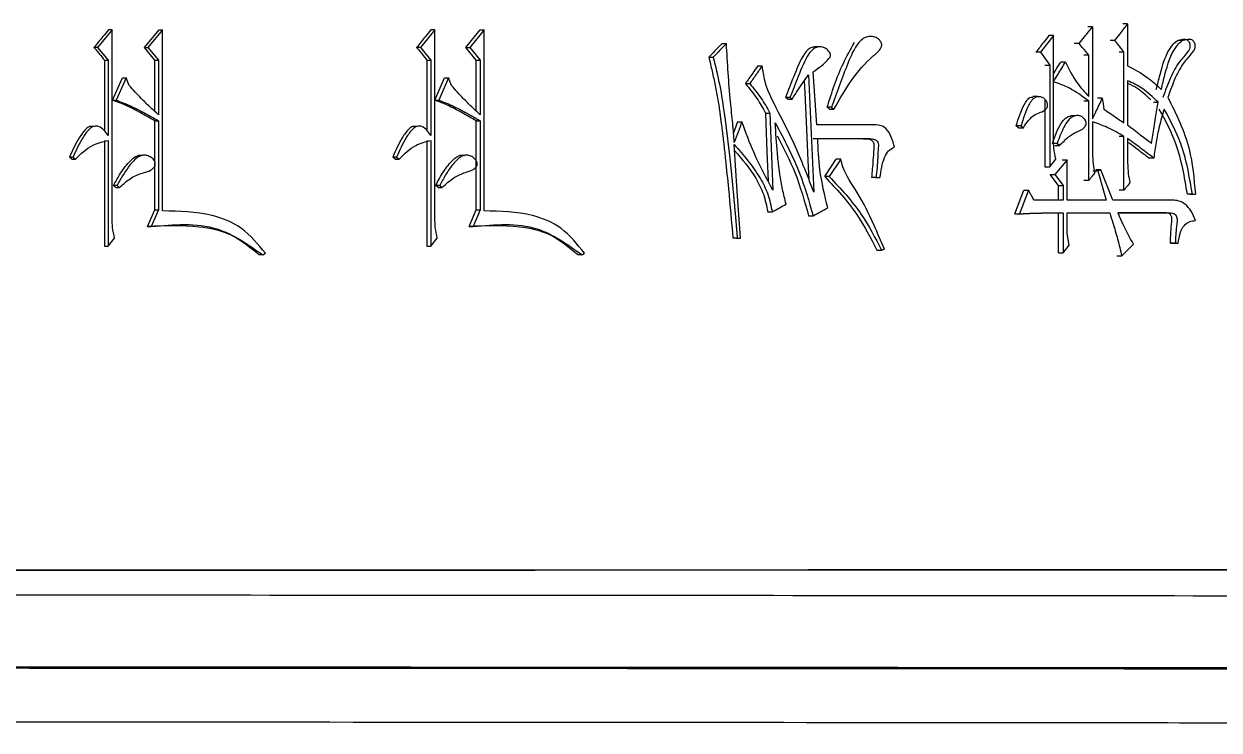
# Model space of a CAD drawing. Header units: millimetres. Extents: x 2404 to 4548, y 1024 to 2541.
# Drawn here: x 3299.59 to 3312.79, y 1237.47 to 1245.27 of the extents above; entities that cross this region are included whole.
import ezdxf

# ---------------------------------------------------------------- set-up
doc = ezdxf.new("R2010")
doc.units = ezdxf.units.MM

msp = doc.modelspace()

# ---------------------------------------------------------------- linework, layer by layer
at = {"color": 7, "linetype": 'Continuous', "lineweight": 25}
for p, q in [((3311.781, 1245.27), (3311.727, 1245.27)), ((3311.781, 1245.27), (3311.781, 1244.805)), ((3300.564, 1245.205), (3300.401, 1245.01)), ((3300.564, 1245.205), (3300.524, 1245.205)), ((3300.564, 1243.117), (3300.564, 1245.205)), ((3300.919, 1245.01), (3301.081, 1245.205)), ((3301.121, 1245.205), (3300.959, 1245.01)), ((3301.081, 1245.205), (3301.121, 1245.205)), ((3301.121, 1243.204), (3301.121, 1245.205)), ((3304.129, 1245.205), (3303.97, 1245.01)), ((3304.129, 1245.205), (3304.085, 1245.205)), ((3304.129, 1243.117), (3304.129, 1245.205)), ((3304.471, 1245.01), (3304.628, 1245.205)), ((3304.673, 1245.205), (3304.515, 1245.01)), ((3304.628, 1245.205), (3304.673, 1245.205)), ((3304.673, 1243.204), (3304.673, 1245.205)), ((3310.962, 1245.14), (3310.82, 1244.956)), ((3310.962, 1245.14), (3310.909, 1245.14)), ((3310.962, 1244.632), (3310.962, 1245.14)), ((3311.393, 1245.237), (3311.34, 1245.237)), ((3311.393, 1245.237), (3311.393, 1244.221)), ((3300.401, 1245.01), (3300.362, 1245.01)), ((3300.401, 1245.01), (3300.519, 1244.869)), ((3300.919, 1245.01), (3300.959, 1245.01)), ((3301.036, 1244.869), (3300.919, 1245.01)), ((3300.959, 1245.01), (3301.076, 1244.869)), ((3303.97, 1245.01), (3303.927, 1245.01)), ((3303.97, 1245.01), (3304.085, 1244.869)), ((3304.471, 1245.01), (3304.515, 1245.01)), ((3304.585, 1244.869), (3304.471, 1245.01)), ((3304.515, 1245.01), (3304.629, 1244.869)), ((3307.301, 1245.053), (3307.349, 1245.053)), ((3308.37, 1245.015), (3308.32, 1245.015)), ((3311.244, 1245.053), (3311.191, 1245.053)), ((3311.641, 1245.086), (3311.587, 1245.086)), ((3312.389, 1245.085), (3312.334, 1245.085)), ((3300.479, 1244.869), (3300.519, 1244.869)), ((3300.479, 1244.869), (3300.479, 1244.086)), ((3300.519, 1244.869), (3300.519, 1244.037)), ((3301.036, 1244.869), (3301.076, 1244.869)), ((3301.036, 1244.301), (3301.036, 1244.869)), ((3301.076, 1244.869), (3301.076, 1244.264)), ((3304.041, 1244.869), (3304.085, 1244.869)), ((3304.041, 1244.869), (3304.041, 1244.093)), ((3304.085, 1244.869), (3304.085, 1244.037)), ((3304.585, 1244.869), (3304.629, 1244.869)), ((3304.585, 1244.306), (3304.585, 1244.869)), ((3304.629, 1244.869), (3304.629, 1244.264)), ((3307.155, 1244.902), (3307.203, 1244.902)), ((3310.82, 1244.956), (3310.768, 1244.956)), ((3310.82, 1244.956), (3310.92, 1244.815)), ((3311.352, 1244.924), (3311.298, 1244.924)), ((3311.352, 1244.469), (3311.352, 1244.924)), ((3311.74, 1244.956), (3311.686, 1244.956)), ((3311.74, 1244.177), (3311.74, 1244.956)), ((3307.694, 1244.805), (3307.743, 1244.805)), ((3308.349, 1244.156), (3308.306, 1244.74)), ((3310.867, 1244.815), (3310.92, 1244.815)), ((3310.92, 1244.815), (3310.92, 1243.69)), ((3311.095, 1244.848), (3311.042, 1244.848)), ((3300.569, 1244.426), (3300.677, 1244.675)), ((3300.717, 1244.675), (3300.609, 1244.426)), ((3300.677, 1244.675), (3300.717, 1244.675)), ((3300.753, 1244.588), (3300.717, 1244.675)), ((3304.129, 1244.426), (3304.234, 1244.675)), ((3304.278, 1244.675), (3304.173, 1244.426)), ((3304.234, 1244.675), (3304.278, 1244.675)), ((3304.313, 1244.588), (3304.278, 1244.675)), ((3307.558, 1244.61), (3307.606, 1244.61)), ((3310.962, 1243.993), (3310.962, 1244.631)), ((3311.781, 1244.642), (3311.781, 1244.156)), ((3310.788, 1244.466), (3310.735, 1244.466)), ((3300.569, 1244.426), (3300.609, 1244.426)), ((3304.129, 1244.426), (3304.173, 1244.426)), ((3308.051, 1244.458), (3308.002, 1244.458)), ((3308.027, 1244.437), (3308.002, 1244.458)), ((3308.027, 1244.437), (3308.076, 1244.437)), ((3308.51, 1244.35), (3308.461, 1244.35)), ((3308.486, 1244.329), (3308.461, 1244.35)), ((3308.51, 1244.35), (3308.536, 1244.329)), ((3310.867, 1244.436), (3310.867, 1243.69)), ((3311.352, 1244.415), (3311.298, 1244.415)), ((3311.352, 1243.539), (3311.352, 1244.415)), ((3311.501, 1244.448), (3311.447, 1244.448)), ((3312.065, 1244.404), (3312.119, 1244.404)), ((3301.036, 1244.199), (3301.076, 1244.199)), ((3301.036, 1243.747), (3301.036, 1244.199)), ((3301.076, 1244.199), (3301.076, 1243.214)), ((3304.585, 1244.199), (3304.629, 1244.199)), ((3304.585, 1243.214), (3304.585, 1244.199)), ((3304.629, 1244.199), (3304.629, 1243.214)), ((3307.78, 1244.285), (3307.829, 1244.285)), ((3307.829, 1244.285), (3307.863, 1243.431)), ((3308.486, 1244.329), (3308.536, 1244.329)), ((3311.206, 1244.255), (3311.153, 1244.255)), ((3300.355, 1244.135), (3300.315, 1244.135)), ((3303.925, 1244.135), (3303.881, 1244.135)), ((3307.472, 1244.188), (3307.52, 1244.188)), ((3308.968, 1244.156), (3308.349, 1244.156)), ((3310.576, 1244.123), (3310.551, 1244.145)), ((3310.576, 1244.123), (3310.629, 1244.123)), ((3310.604, 1244.145), (3310.629, 1244.123)), ((3311.393, 1244.188), (3311.393, 1243.842)), ((3300.479, 1243.982), (3300.479, 1242.814)), ((3300.519, 1243.982), (3300.519, 1242.814)), ((3304.041, 1243.982), (3304.041, 1242.814)), ((3304.085, 1243.982), (3304.085, 1242.814)), ((3308.308, 1244.004), (3308.825, 1244.004)), ((3308.357, 1244.004), (3308.875, 1244.004)), ((3308.825, 1244.004), (3308.875, 1244.004)), ((3311.74, 1244.026), (3311.686, 1244.026)), ((3311.74, 1243.431), (3311.74, 1244.026)), ((3311.781, 1244.004), (3311.781, 1243.734)), ((3300.897, 1243.817), (3300.857, 1243.817)), ((3304.448, 1243.816), (3304.403, 1243.816)), ((3310.975, 1243.928), (3311.028, 1243.928)), ((3300.131, 1243.799), (3300.092, 1243.799)), ((3300.119, 1243.777), (3300.092, 1243.799)), ((3300.119, 1243.777), (3300.158, 1243.777)), ((3300.131, 1243.799), (3300.158, 1243.777)), ((3301.036, 1243.214), (3301.036, 1243.726)), ((3303.706, 1243.799), (3303.663, 1243.799)), ((3303.689, 1243.777), (3303.663, 1243.799)), ((3303.689, 1243.777), (3303.733, 1243.777)), ((3303.706, 1243.799), (3303.733, 1243.777)), ((3308.435, 1243.582), (3308.562, 1243.777)), ((3308.612, 1243.777), (3308.485, 1243.582)), ((3308.612, 1243.777), (3308.562, 1243.777)), ((3310.867, 1243.69), (3310.92, 1243.69)), ((3310.92, 1243.69), (3310.987, 1243.777)), ((3311.111, 1243.766), (3310.978, 1243.604)), ((3311.058, 1243.766), (3311.111, 1243.766)), ((3311.111, 1243.323), (3311.111, 1243.766)), ((3312.069, 1243.788), (3312.015, 1243.788)), ((3308.485, 1243.582), (3308.435, 1243.582)), ((3309.002, 1243.571), (3308.952, 1243.571)), ((3308.994, 1243.571), (3308.952, 1243.571)), ((3308.994, 1243.571), (3309.045, 1243.571)), ((3310.925, 1243.604), (3310.978, 1243.604)), ((3311.017, 1243.485), (3310.925, 1243.604)), ((3310.978, 1243.604), (3311.07, 1243.485)), ((3311.352, 1243.539), (3311.298, 1243.539)), ((3311.397, 1243.647), (3311.451, 1243.647)), ((3311.484, 1243.658), (3311.43, 1243.658)), ((3311.484, 1243.658), (3311.451, 1243.647)), ((3311.451, 1243.647), (3311.542, 1243.323)), ((3311.616, 1243.323), (3311.484, 1243.658)), ((3300.618, 1243.485), (3300.578, 1243.485)), ((3300.605, 1243.463), (3300.644, 1243.463)), ((3304.164, 1243.463), (3304.138, 1243.485)), ((3304.182, 1243.485), (3304.208, 1243.463)), ((3310.535, 1243.171), (3310.634, 1243.431)), ((3310.687, 1243.431), (3310.587, 1243.171)), ((3310.634, 1243.431), (3310.687, 1243.431)), ((3311.017, 1243.485), (3311.07, 1243.485)), ((3311.017, 1243.323), (3311.017, 1243.485)), ((3311.07, 1243.485), (3311.07, 1243.323)), ((3311.74, 1243.431), (3311.686, 1243.431)), ((3311.07, 1243.323), (3310.745, 1243.323)), ((3311.542, 1243.323), (3311.111, 1243.323)), ((3312.275, 1243.323), (3311.616, 1243.323)), ((3312.496, 1243.388), (3312.441, 1243.388)), ((3312.474, 1243.388), (3312.529, 1243.388)), ((3312.496, 1243.388), (3312.529, 1243.388)), ((3300.955, 1243.031), (3301.036, 1243.214)), ((3301.076, 1243.214), (3300.995, 1243.031)), ((3301.036, 1243.214), (3301.076, 1243.214)), ((3304.506, 1243.031), (3304.585, 1243.214)), ((3304.629, 1243.214), (3304.55, 1243.031)), ((3304.585, 1243.214), (3304.629, 1243.214)), ((3307.805, 1243.193), (3307.854, 1243.193)), ((3308.257, 1243.15), (3308.306, 1243.15)), ((3310.535, 1243.171), (3310.587, 1243.171)), ((3311.017, 1242.739), (3311.017, 1243.182)), ((3311.07, 1243.182), (3311.07, 1242.739)), ((3311.111, 1243.182), (3311.583, 1243.182)), ((3311.111, 1242.955), (3311.111, 1243.182)), ((3311.53, 1243.182), (3311.583, 1243.182)), ((3311.674, 1243.182), (3312.234, 1243.182)), ((3312.179, 1243.182), (3311.674, 1243.182)), ((3312.18, 1243.182), (3312.234, 1243.182)), ((3300.955, 1243.031), (3300.995, 1243.031)), ((3304.506, 1243.031), (3304.55, 1243.031)), ((3300.519, 1242.814), (3300.591, 1242.901)), ((3304.085, 1242.814), (3304.155, 1242.901)), ((3307.469, 1242.901), (3307.421, 1242.901)), ((3307.455, 1242.901), (3307.421, 1242.901)), ((3307.455, 1242.901), (3307.503, 1242.901)), ((3311.136, 1242.825), (3311.111, 1242.955)), ((3300.479, 1242.814), (3300.519, 1242.814)), ((3304.041, 1242.814), (3304.085, 1242.814)), ((3309.011, 1242.771), (3309.061, 1242.771)), ((3311.07, 1242.739), (3311.136, 1242.825)), ((3311.715, 1242.706), (3311.847, 1242.836)), ((3312.308, 1242.847), (3312.253, 1242.847)), ((3312.286, 1242.847), (3312.34, 1242.847)), ((3312.308, 1242.847), (3312.34, 1242.847)), ((3302.229, 1242.717), (3302.188, 1242.717)), ((3302.229, 1242.717), (3302.256, 1242.738)), ((3305.755, 1242.717), (3305.709, 1242.717)), ((3305.755, 1242.717), (3305.781, 1242.738)), ((3311.662, 1242.706), (3311.715, 1242.706))]:
    msp.add_line(p, q, dxfattribs=at)
at = {"color": 7, "linetype": 'Continuous', "lineweight": 25, "flags": 128}
for points in [[(3308.209, 1244.642), (3308.215, 1244.508), (3308.233, 1244.108), (3308.249, 1243.759), (3308.259, 1243.552)], [(3308.255, 1244.707), (3308.285, 1244.058), (3308.315, 1243.41)], [(3308.051, 1244.458), (3308.063, 1244.448), (3308.076, 1244.437)], [(3311.501, 1244.448), (3311.509, 1244.388), (3311.517, 1244.329)], [(3307.78, 1244.285), (3307.797, 1243.858), (3307.81, 1243.536)], [(3307.472, 1244.188), (3307.437, 1244.095), (3307.427, 1244.067)], [(3310.604, 1244.145), (3310.584, 1244.145), (3310.568, 1244.145), (3310.551, 1244.145)], [(3307.503, 1242.901), (3307.469, 1243.42), (3307.435, 1243.939)], [(3311.003, 1243.95), (3310.984, 1243.95), (3310.967, 1243.95), (3310.95, 1243.95)], [(3311.003, 1243.95), (3311.016, 1243.939), (3311.028, 1243.928)], [(3300.605, 1243.463), (3300.598, 1243.469), (3300.591, 1243.474), (3300.578, 1243.485)], [(3300.618, 1243.485), (3300.624, 1243.479), (3300.634, 1243.471), (3300.645, 1243.463)], [(3304.182, 1243.485), (3304.165, 1243.485), (3304.151, 1243.485), (3304.138, 1243.485)], [(3304.164, 1243.463), (3304.18, 1243.463), (3304.194, 1243.463), (3304.208, 1243.463)], [(3311.017, 1242.739), (3311.03, 1242.739), (3311.043, 1242.739), (3311.07, 1242.739)]]:
    msp.add_lwpolyline(points, dxfattribs=at)
at = {"color": 7, "linetype": 'Continuous', "lineweight": 25}
for points, knots in [([(3311.641, 1245.086), (3311.66, 1245.111), (3311.693, 1245.154), (3311.74, 1245.215), (3311.767, 1245.252), (3311.781, 1245.27)], [0, 0, 0, 0, 0.407195, 0.703597, 1, 1, 1, 1]), ([(3300.524, 1245.205), (3300.503, 1245.18), (3300.466, 1245.135), (3300.412, 1245.07), (3300.379, 1245.03), (3300.362, 1245.01)], [0, 0, 0, 0, 0.384798, 0.692399, 1, 1, 1, 1]), ([(3304.085, 1245.205), (3304.065, 1245.18), (3304.028, 1245.135), (3303.975, 1245.07), (3303.943, 1245.03), (3303.927, 1245.01)], [0, 0, 0, 0, 0.384798, 0.692399, 1, 1, 1, 1]), ([(3308.536, 1244.329), (3308.661, 1244.544), (3308.808, 1244.797), (3309.04, 1244.97), (3309.062, 1245.019), (3309.065, 1245.035), (3309.063, 1245.052), (3309.055, 1245.072), (3309.04, 1245.094), (3309.008, 1245.118), (3308.963, 1245.132), (3308.907, 1245.131), (3308.854, 1245.107), (3308.766, 1245.02), (3308.656, 1244.754), (3308.568, 1244.511), (3308.51, 1244.35)], [0, 0, 0, 0, 0.369973, 0.433396, 0.441379, 0.448953, 0.456564, 0.46449, 0.480827, 0.49655, 0.526966, 0.55702, 0.587567, 0.618801, 0.747888, 1, 1, 1, 1]), ([(3310.909, 1245.14), (3310.89, 1245.115), (3310.857, 1245.072), (3310.809, 1245.011), (3310.782, 1244.974), (3310.768, 1244.956)], [0, 0, 0, 0, 0.407433, 0.703716, 1, 1, 1, 1]), ([(3311.244, 1245.053), (3311.264, 1245.078), (3311.298, 1245.121), (3311.348, 1245.182), (3311.378, 1245.219), (3311.393, 1245.237)], [0, 0, 0, 0, 0.396526, 0.698263, 1, 1, 1, 1]), ([(3300.362, 1245.01), (3300.373, 1244.998), (3300.394, 1244.973), (3300.432, 1244.926), (3300.461, 1244.891), (3300.479, 1244.869)], [0, 0, 0, 0, 0.2664015, 0.5328029, 1, 1, 1, 1]), ([(3303.927, 1245.01), (3303.937, 1244.998), (3303.957, 1244.973), (3303.995, 1244.926), (3304.023, 1244.891), (3304.041, 1244.869)], [0, 0, 0, 0, 0.266401, 0.532803, 1, 1, 1, 1]), ([(3307.301, 1245.053), (3307.279, 1245.031), (3307.244, 1244.994), (3307.195, 1244.944), (3307.168, 1244.916), (3307.155, 1244.902)], [0, 0, 0, 0, 0.449138, 0.724569, 1, 1, 1, 1]), ([(3307.349, 1245.053), (3307.325, 1245.028), (3307.276, 1244.978), (3307.227, 1244.927), (3307.203, 1244.902)], [0, 0, 0, 0, 0.5, 1, 1, 1, 1]), ([(3307.435, 1243.961), (3307.43, 1244.03), (3307.419, 1244.18), (3307.378, 1244.542), (3307.361, 1244.838), (3307.349, 1245.053)], [0, 0, 0, 0, 0.189811, 0.410522, 1, 1, 1, 1]), ([(3308.321, 1245.012), (3308.311, 1245.012), (3308.287, 1245.01), (3308.247, 1244.987), (3308.168, 1244.885), (3308.096, 1244.697), (3308.032, 1244.534), (3308.002, 1244.458)], [0, 0, 0, 0, 0.046767, 0.120081, 0.219008, 0.636057, 1, 1, 1, 1]), ([(3308.306, 1244.74), (3308.368, 1244.784), (3308.436, 1244.831), (3308.493, 1244.901), (3308.498, 1244.916), (3308.499, 1244.931), (3308.493, 1244.95), (3308.474, 1244.977), (3308.443, 1245.005), (3308.394, 1245.019), (3308.345, 1245.013), (3308.296, 1244.988), (3308.218, 1244.885), (3308.146, 1244.699), (3308.081, 1244.535), (3308.051, 1244.458)], [0, 0, 0, 0, 0.213502, 0.231462, 0.243028, 0.25469, 0.268683, 0.294821, 0.340397, 0.384399, 0.438731, 0.48193, 0.539954, 0.7829, 1, 1, 1, 1]), ([(3308.461, 1244.35), (3308.514, 1244.515), (3308.595, 1244.765), (3308.72, 1244.988), (3308.762, 1245.064)], [0, 0, 0, 0, 0.6614004, 1, 1, 1, 1]), ([(3311.352, 1244.924), (3311.342, 1244.936), (3311.322, 1244.96), (3311.286, 1245.003), (3311.26, 1245.034), (3311.244, 1245.053)], [0, 0, 0, 0, 0.277776, 0.555554, 1, 1, 1, 1]), ([(3311.74, 1244.956), (3311.731, 1244.969), (3311.711, 1244.994), (3311.678, 1245.037), (3311.655, 1245.068), (3311.641, 1245.086)], [0, 0, 0, 0, 0.288433, 0.576865, 1, 1, 1, 1]), ([(3312.097, 1244.545), (3312.111, 1244.6), (3312.152, 1244.764), (3312.208, 1244.96), (3312.31, 1245.076), (3312.362, 1245.099), (3312.403, 1245.104), (3312.429, 1245.099), (3312.447, 1245.087), (3312.46, 1245.07), (3312.468, 1245.047), (3312.471, 1245.02), (3312.465, 1244.989), (3312.426, 1244.931), (3312.338, 1244.844), (3312.246, 1244.669), (3312.197, 1244.531), (3312.171, 1244.458)], [0, 0, 0, 0, 0.113914, 0.343514, 0.39365, 0.444093, 0.471622, 0.490424, 0.505143, 0.519852, 0.535775, 0.554403, 0.572991, 0.596467, 0.700314, 0.843728, 1, 1, 1, 1]), ([(3312.152, 1244.545), (3312.165, 1244.6), (3312.206, 1244.764), (3312.262, 1244.96), (3312.365, 1245.076), (3312.417, 1245.099), (3312.458, 1245.104), (3312.484, 1245.099), (3312.502, 1245.087), (3312.515, 1245.069), (3312.523, 1245.047), (3312.526, 1245.02), (3312.52, 1244.989), (3312.481, 1244.931), (3312.393, 1244.844), (3312.3, 1244.669), (3312.251, 1244.531), (3312.226, 1244.458)], [0, 0, 0, 0, 0.113866, 0.34337, 0.39359, 0.444116, 0.471653, 0.490478, 0.50521, 0.519932, 0.535866, 0.554481, 0.573032, 0.596509, 0.70042, 0.843829, 1, 1, 1, 1]), ([(3307.155, 1244.902), (3307.167, 1244.85), (3307.191, 1244.746), (3307.22, 1244.615), (3307.246, 1244.483), (3307.26, 1244.397), (3307.271, 1244.324), (3307.275, 1244.297), (3307.279, 1244.264), (3307.284, 1244.23), (3307.288, 1244.197), (3307.294, 1244.15), (3307.305, 1244.064), (3307.321, 1243.93), (3307.344, 1243.716), (3307.379, 1243.373), (3307.405, 1243.083), (3307.421, 1242.901)], [0, 0, 0, 0, 0.079845, 0.159695, 0.199619, 0.27948, 0.28946, 0.309422, 0.319402, 0.339364, 0.359325, 0.369306, 0.409228, 0.489074, 0.56892, 0.728614, 1, 1, 1, 1]), ([(3307.203, 1244.902), (3307.209, 1244.876), (3307.219, 1244.837), (3307.23, 1244.792), (3307.238, 1244.759), (3307.244, 1244.733), (3307.254, 1244.687), (3307.284, 1244.55), (3307.307, 1244.403), (3307.326, 1244.27), (3307.332, 1244.23), (3307.336, 1244.197), (3307.341, 1244.164), (3307.344, 1244.137), (3307.348, 1244.104), (3307.352, 1244.077), (3307.356, 1244.044), (3307.359, 1244.017), (3307.363, 1243.983), (3307.367, 1243.95), (3307.371, 1243.917), (3307.375, 1243.883), (3307.378, 1243.856), (3307.382, 1243.823), (3307.385, 1243.796), (3307.389, 1243.763), (3307.392, 1243.729), (3307.396, 1243.696), (3307.399, 1243.662), (3307.402, 1243.636), (3307.405, 1243.602), (3307.408, 1243.575), (3307.411, 1243.542), (3307.415, 1243.508), (3307.418, 1243.475), (3307.421, 1243.441), (3307.424, 1243.414), (3307.427, 1243.381), (3307.429, 1243.354), (3307.432, 1243.321), (3307.435, 1243.294), (3307.437, 1243.27), (3307.438, 1243.254), (3307.44, 1243.237), (3307.441, 1243.22), (3307.443, 1243.203), (3307.444, 1243.19), (3307.445, 1243.173), (3307.447, 1243.16), (3307.448, 1243.143), (3307.45, 1243.126), (3307.451, 1243.109), (3307.452, 1243.092), (3307.454, 1243.079), (3307.455, 1243.062), (3307.456, 1243.049), (3307.457, 1243.035), (3307.458, 1243.025), (3307.459, 1243.015), (3307.46, 1243.007), (3307.461, 1242.999), (3307.461, 1242.99), (3307.462, 1242.982), (3307.463, 1242.973), (3307.463, 1242.967), (3307.464, 1242.958), (3307.465, 1242.952), (3307.465, 1242.943), (3307.466, 1242.935), (3307.467, 1242.926), (3307.468, 1242.918), (3307.468, 1242.91), (3307.469, 1242.904), (3307.469, 1242.901)], [0, 0, 0, 0, 0.039919, 0.059879, 0.069858, 0.089818, 0.099798, 0.139719, 0.299508, 0.319468, 0.339427, 0.359387, 0.369367, 0.389326, 0.399306, 0.419265, 0.429245, 0.449205, 0.459184, 0.479144, 0.499103, 0.509083, 0.529043, 0.539022, 0.558982, 0.568962, 0.588921, 0.608881, 0.61886, 0.63882, 0.648799, 0.668759, 0.678739, 0.698698, 0.718658, 0.728637, 0.748597, 0.758577, 0.778536, 0.788516, 0.808475, 0.818455, 0.823445, 0.833425, 0.843404, 0.848394, 0.858374, 0.863364, 0.873344, 0.878333, 0.888313, 0.898293, 0.903283, 0.913263, 0.918252, 0.928232, 0.933222, 0.938212, 0.943202, 0.948192, 0.950687, 0.955676, 0.960666, 0.963161, 0.968151, 0.970646, 0.975636, 0.978131, 0.983121, 0.988111, 0.990605, 0.995303, 1, 1, 1, 1]), ([(3307.694, 1244.805), (3307.676, 1244.778), (3307.644, 1244.733), (3307.598, 1244.668), (3307.571, 1244.629), (3307.558, 1244.61)], [0, 0, 0, 0, 0.404436, 0.702218, 1, 1, 1, 1]), ([(3307.743, 1244.805), (3307.72, 1244.772), (3307.675, 1244.707), (3307.629, 1244.642), (3307.606, 1244.61)], [0, 0, 0, 0, 0.5, 1, 1, 1, 1]), ([(3308.315, 1243.41), (3308.277, 1243.509), (3308.167, 1243.794), (3307.982, 1244.2), (3307.784, 1244.548), (3307.752, 1244.75), (3307.743, 1244.805)], [0, 0, 0, 0, 0.210989, 0.603931, 0.893482, 1, 1, 1, 1]), ([(3310.962, 1244.631), (3310.978, 1244.659), (3311.009, 1244.708), (3311.053, 1244.781), (3311.081, 1244.825), (3311.095, 1244.848)], [0, 0, 0, 0, 0.377948, 0.688974, 1, 1, 1, 1]), ([(3310.962, 1244.718), (3310.975, 1244.739), (3311.001, 1244.782), (3311.028, 1244.825), (3311.042, 1244.848)], [0, 0, 0, 0, 0.483308, 1, 1, 1, 1]), ([(3311.095, 1244.848), (3311.134, 1244.768), (3311.204, 1244.627), (3311.307, 1244.517), (3311.352, 1244.469)], [0, 0, 0, 0, 0.562196, 1, 1, 1, 1]), ([(3311.781, 1244.805), (3311.855, 1244.767), (3311.989, 1244.699), (3312.102, 1244.592), (3312.152, 1244.545)], [0, 0, 0, 0, 0.556253, 1, 1, 1, 1]), ([(3307.558, 1244.61), (3307.602, 1244.556), (3307.685, 1244.456), (3307.75, 1244.34), (3307.78, 1244.285)], [0, 0, 0, 0, 0.534152, 1, 1, 1, 1]), ([(3307.606, 1244.61), (3307.65, 1244.556), (3307.733, 1244.456), (3307.798, 1244.34), (3307.829, 1244.285)], [0, 0, 0, 0, 0.534115, 1, 1, 1, 1]), ([(3308.076, 1244.437), (3308.096, 1244.471), (3308.134, 1244.536), (3308.196, 1244.624), (3308.235, 1244.68), (3308.255, 1244.707)], [0, 0, 0, 0, 0.367027, 0.683421, 1, 1, 1, 1]), ([(3311.352, 1244.415), (3311.283, 1244.467), (3311.161, 1244.56), (3311.022, 1244.61), (3310.962, 1244.631)], [0, 0, 0, 0, 0.564258, 1, 1, 1, 1]), ([(3312.119, 1244.404), (3312.061, 1244.46), (3311.957, 1244.558), (3311.835, 1244.617), (3311.781, 1244.642)], [0, 0, 0, 0, 0.563785, 1, 1, 1, 1]), ([(3312.036, 1244.429), (3311.987, 1244.476), (3311.909, 1244.551), (3311.816, 1244.596), (3311.781, 1244.613)], [0, 0, 0, 0, 0.623667, 1, 1, 1, 1]), ([(3301.076, 1244.264), (3301.044, 1244.294), (3300.979, 1244.354), (3300.869, 1244.459), (3300.796, 1244.54), (3300.753, 1244.588)], [0, 0, 0, 0, 0.28957, 0.579171, 1, 1, 1, 1]), ([(3304.629, 1244.264), (3304.598, 1244.294), (3304.535, 1244.354), (3304.427, 1244.459), (3304.356, 1244.54), (3304.313, 1244.588)], [0, 0, 0, 0, 0.28957, 0.579171, 1, 1, 1, 1]), ([(3310.629, 1244.123), (3310.666, 1244.179), (3310.732, 1244.278), (3310.849, 1244.296), (3310.888, 1244.34), (3310.895, 1244.354), (3310.898, 1244.369), (3310.895, 1244.391), (3310.885, 1244.417), (3310.86, 1244.447), (3310.819, 1244.468), (3310.764, 1244.466), (3310.72, 1244.427), (3310.658, 1244.324), (3310.628, 1244.224), (3310.604, 1244.145)], [0, 0, 0, 0, 0.207477, 0.366822, 0.383118, 0.39879, 0.41441, 0.430881, 0.46509, 0.497024, 0.558703, 0.619218, 0.681584, 0.746434, 1, 1, 1, 1]), ([(3301.036, 1244.199), (3300.983, 1244.229), (3300.916, 1244.267), (3300.795, 1244.331), (3300.694, 1244.383), (3300.603, 1244.414), (3300.569, 1244.426)], [0, 0, 0, 0, 0.352069, 0.440085, 0.792293, 1, 1, 1, 1]), ([(3300.609, 1244.426), (3300.666, 1244.405), (3300.751, 1244.373), (3300.837, 1244.329), (3300.871, 1244.312), (3300.884, 1244.305), (3300.898, 1244.298), (3300.909, 1244.291), (3300.918, 1244.287), (3300.925, 1244.283), (3300.931, 1244.279), (3300.938, 1244.276), (3300.945, 1244.272), (3300.953, 1244.268), (3300.96, 1244.264), (3300.967, 1244.26), (3300.973, 1244.256), (3300.98, 1244.253), (3300.988, 1244.248), (3300.995, 1244.244), (3301.003, 1244.24), (3301.01, 1244.236), (3301.017, 1244.232), (3301.023, 1244.228), (3301.03, 1244.225), (3301.038, 1244.22), (3301.045, 1244.216), (3301.053, 1244.212), (3301.06, 1244.208), (3301.068, 1244.203), (3301.073, 1244.201), (3301.076, 1244.199)], [0, 0, 0, 0, 0.353012, 0.528911, 0.550896, 0.572881, 0.61685, 0.638835, 0.649827, 0.671812, 0.682805, 0.693797, 0.715782, 0.726774, 0.748759, 0.759751, 0.770744, 0.792728, 0.803721, 0.825705, 0.836698, 0.858683, 0.869675, 0.880667, 0.902652, 0.913644, 0.935629, 0.946622, 0.968606, 0.979599, 1, 1, 1, 1]), ([(3304.585, 1244.199), (3304.533, 1244.229), (3304.468, 1244.267), (3304.349, 1244.331), (3304.251, 1244.383), (3304.162, 1244.414), (3304.129, 1244.426)], [0, 0, 0, 0, 0.352069, 0.440085, 0.792293, 1, 1, 1, 1]), ([(3304.173, 1244.426), (3304.229, 1244.405), (3304.312, 1244.373), (3304.396, 1244.329), (3304.429, 1244.312), (3304.442, 1244.305), (3304.455, 1244.298), (3304.467, 1244.291), (3304.475, 1244.287), (3304.481, 1244.283), (3304.488, 1244.279), (3304.495, 1244.276), (3304.501, 1244.272), (3304.509, 1244.268), (3304.516, 1244.264), (3304.522, 1244.26), (3304.529, 1244.256), (3304.535, 1244.253), (3304.544, 1244.248), (3304.55, 1244.244), (3304.558, 1244.24), (3304.565, 1244.236), (3304.571, 1244.232), (3304.578, 1244.229), (3304.584, 1244.225), (3304.592, 1244.22), (3304.599, 1244.216), (3304.607, 1244.212), (3304.614, 1244.208), (3304.622, 1244.203), (3304.626, 1244.201), (3304.629, 1244.199)], [0, 0, 0, 0, 0.353012, 0.528911, 0.550896, 0.572881, 0.61685, 0.638835, 0.649827, 0.671812, 0.682805, 0.693797, 0.715782, 0.726774, 0.748759, 0.759751, 0.770744, 0.792728, 0.803721, 0.825706, 0.836698, 0.858683, 0.869675, 0.880667, 0.902652, 0.913645, 0.935629, 0.946622, 0.968606, 0.979599, 1, 1, 1, 1]), ([(3310.551, 1244.145), (3310.575, 1244.225), (3310.606, 1244.326), (3310.668, 1244.426), (3310.703, 1244.462), (3310.727, 1244.462), (3310.734, 1244.462)], [0, 0, 0, 0, 0.625775, 0.785774, 0.939583, 1, 1, 1, 1]), ([(3311.393, 1244.221), (3311.407, 1244.25), (3311.432, 1244.302), (3311.468, 1244.378), (3311.49, 1244.424), (3311.501, 1244.448)], [0, 0, 0, 0, 0.387874, 0.693937, 1, 1, 1, 1]), ([(3312.045, 1243.95), (3312.054, 1244.01), (3312.068, 1244.104), (3312.089, 1244.228), (3312.104, 1244.319), (3312.114, 1244.377), (3312.119, 1244.404)], [0, 0, 0, 0, 0.3974374, 0.6170172, 0.8157107, 1, 1, 1, 1]), ([(3312.225, 1244.458), (3312.317, 1244.274), (3312.482, 1243.941), (3312.514, 1243.558), (3312.529, 1243.388)], [0, 0, 0, 0, 0.554855, 1, 1, 1, 1]), ([(3310.95, 1243.95), (3310.978, 1244.031), (3311.013, 1244.133), (3311.088, 1244.225), (3311.125, 1244.251), (3311.148, 1244.252), (3311.153, 1244.253)], [0, 0, 0, 0, 0.6392681, 0.8011578, 0.9582099, 1, 1, 1, 1]), ([(3311.028, 1243.928), (3311.061, 1243.96), (3311.119, 1244.016), (3311.211, 1244.08), (3311.284, 1244.1), (3311.314, 1244.14), (3311.322, 1244.159), (3311.323, 1244.177), (3311.319, 1244.196), (3311.305, 1244.22), (3311.281, 1244.244), (3311.245, 1244.259), (3311.205, 1244.257), (3311.163, 1244.241), (3311.115, 1244.2), (3311.059, 1244.101), (3311.025, 1244.01), (3311.003, 1243.95)], [0, 0, 0, 0, 0.148754, 0.260728, 0.372296, 0.394322, 0.416456, 0.432197, 0.447933, 0.473769, 0.515229, 0.556405, 0.603707, 0.651901, 0.70837, 0.805731, 1, 1, 1, 1]), ([(3311.517, 1244.329), (3311.542, 1244.312), (3311.591, 1244.278), (3311.666, 1244.228), (3311.715, 1244.194), (3311.74, 1244.177)], [0, 0, 0, 0, 0.331513, 0.665756, 1, 1, 1, 1]), ([(3312.185, 1244.329), (3312.165, 1244.264), (3312.13, 1244.144), (3312.093, 1243.962), (3312.077, 1243.846), (3312.069, 1243.788)], [0, 0, 0, 0, 0.368096, 0.683267, 1, 1, 1, 1]), ([(3312.441, 1243.388), (3312.409, 1243.578), (3312.353, 1243.915), (3312.198, 1244.203), (3312.13, 1244.329)], [0, 0, 0, 0, 0.56483, 1, 1, 1, 1]), ([(3312.496, 1243.388), (3312.464, 1243.578), (3312.408, 1243.915), (3312.252, 1244.203), (3312.185, 1244.329)], [0, 0, 0, 0, 0.564773, 1, 1, 1, 1]), ([(3300.324, 1244.138), (3300.323, 1244.137), (3300.304, 1244.135), (3300.256, 1244.092), (3300.175, 1243.983), (3300.125, 1243.872), (3300.092, 1243.799)], [0, 0, 0, 0, 0.0072694, 0.1468887, 0.4373793, 1, 1, 1, 1]), ([(3300.519, 1244.037), (3300.504, 1244.057), (3300.475, 1244.096), (3300.428, 1244.133), (3300.387, 1244.142), (3300.35, 1244.138), (3300.294, 1244.095), (3300.214, 1243.981), (3300.164, 1243.871), (3300.131, 1243.799)], [0, 0, 0, 0, 0.120783, 0.237942, 0.284243, 0.33082, 0.424981, 0.62081, 1, 1, 1, 1]), ([(3303.889, 1244.138), (3303.888, 1244.138), (3303.869, 1244.135), (3303.822, 1244.092), (3303.744, 1243.983), (3303.695, 1243.872), (3303.663, 1243.799)], [0, 0, 0, 0, 0.007364, 0.146944, 0.437347, 1, 1, 1, 1]), ([(3304.085, 1244.037), (3304.071, 1244.057), (3304.042, 1244.097), (3303.997, 1244.133), (3303.957, 1244.142), (3303.92, 1244.138), (3303.866, 1244.095), (3303.787, 1243.981), (3303.738, 1243.871), (3303.706, 1243.799)], [0, 0, 0, 0, 0.120818, 0.238007, 0.284295, 0.33086, 0.424999, 0.620775, 1, 1, 1, 1]), ([(3307.52, 1244.188), (3307.506, 1244.15), (3307.478, 1244.074), (3307.449, 1243.999), (3307.435, 1243.961)], [0, 0, 0, 0, 0.5, 1, 1, 1, 1]), ([(3307.863, 1243.431), (3307.79, 1243.567), (3307.659, 1243.809), (3307.563, 1244.072), (3307.52, 1244.188)], [0, 0, 0, 0, 0.5589855, 1, 1, 1, 1]), ([(3307.888, 1244.177), (3307.985, 1243.996), (3308.157, 1243.67), (3308.261, 1243.309), (3308.306, 1243.15)], [0, 0, 0, 0, 0.5582866, 1, 1, 1, 1]), ([(3308.008, 1243.279), (3307.994, 1243.333), (3307.973, 1243.415), (3307.952, 1243.525), (3307.943, 1243.584), (3307.938, 1243.619), (3307.937, 1243.627), (3307.935, 1243.636), (3307.934, 1243.645), (3307.933, 1243.655), (3307.931, 1243.666), (3307.93, 1243.676), (3307.929, 1243.685), (3307.927, 1243.697), (3307.923, 1243.734), (3307.907, 1243.881), (3307.897, 1244.036), (3307.889, 1244.163), (3307.888, 1244.177)], [0, 0, 0, 0, 0.185843, 0.278745, 0.371654, 0.383266, 0.394877, 0.400683, 0.412294, 0.423905, 0.435517, 0.447128, 0.458739, 0.464545, 0.487768, 0.580663, 0.952366, 1, 1, 1, 1]), ([(3309.205, 1243.907), (3309.195, 1243.944), (3309.174, 1244.018), (3309.124, 1244.116), (3309.043, 1244.152), (3308.993, 1244.154), (3308.968, 1244.156)], [0, 0, 0, 0, 0.2925856, 0.5760087, 0.7889893, 1, 1, 1, 1]), ([(3311.74, 1244.026), (3311.711, 1244.043), (3311.653, 1244.077), (3311.539, 1244.136), (3311.45, 1244.168), (3311.393, 1244.188)], [0, 0, 0, 0, 0.259479, 0.519027, 1, 1, 1, 1]), ([(3311.781, 1244.156), (3311.805, 1244.136), (3311.853, 1244.098), (3311.94, 1244.029), (3312.005, 1243.98), (3312.045, 1243.95)], [0, 0, 0, 0, 0.273449, 0.546904, 1, 1, 1, 1]), ([(3300.158, 1243.777), (3300.218, 1243.834), (3300.323, 1243.935), (3300.459, 1243.968), (3300.519, 1243.982)], [0, 0, 0, 0, 0.5653913, 1, 1, 1, 1]), ([(3303.733, 1243.777), (3303.791, 1243.834), (3303.894, 1243.935), (3304.027, 1243.968), (3304.085, 1243.982)], [0, 0, 0, 0, 0.565391, 1, 1, 1, 1]), ([(3307.435, 1243.939), (3307.537, 1243.82), (3307.68, 1243.653), (3307.815, 1243.391), (3307.841, 1243.259), (3307.854, 1243.193)], [0, 0, 0, 0, 0.5523735, 0.7751101, 1, 1, 1, 1]), ([(3307.908, 1244.034), (3307.979, 1243.899), (3308.125, 1243.62), (3308.212, 1243.31), (3308.257, 1243.15)], [0, 0, 0, 0, 0.48415, 1, 1, 1, 1]), ([(3308.468, 1243.236), (3308.434, 1243.376), (3308.374, 1243.628), (3308.362, 1243.889), (3308.357, 1244.004)], [0, 0, 0, 0, 0.557505, 1, 1, 1, 1]), ([(3308.86, 1244.001), (3308.887, 1244.002), (3308.92, 1244.003), (3308.957, 1243.983), (3308.97, 1243.967), (3308.978, 1243.944), (3308.978, 1243.917), (3308.974, 1243.856), (3308.967, 1243.74), (3308.958, 1243.635), (3308.952, 1243.571)], [0, 0, 0, 0, 0.169449, 0.212676, 0.256423, 0.294115, 0.346559, 0.405106, 0.639507, 1, 1, 1, 1]), ([(3308.875, 1244.004), (3308.913, 1244.006), (3308.959, 1244.008), (3309.008, 1243.984), (3309.024, 1243.962), (3309.029, 1243.933), (3309.024, 1243.876), (3309.02, 1243.755), (3309.009, 1243.644), (3309.002, 1243.571)], [0, 0, 0, 0, 0.223755, 0.270136, 0.317505, 0.366522, 0.417299, 0.617412, 1, 1, 1, 1]), ([(3310.987, 1243.777), (3310.978, 1243.817), (3310.964, 1243.888), (3310.962, 1243.961), (3310.962, 1243.993)], [0, 0, 0, 0, 0.558836, 1, 1, 1, 1]), ([(3312.069, 1243.788), (3312.021, 1243.824), (3311.949, 1243.878), (3311.853, 1243.95), (3311.805, 1243.986), (3311.781, 1244.004)], [0, 0, 0, 0, 0.503826, 0.751913, 1, 1, 1, 1]), ([(3312.015, 1243.788), (3311.967, 1243.824), (3311.889, 1243.883), (3311.811, 1243.941), (3311.781, 1243.964)], [0, 0, 0, 0, 0.620419, 1, 1, 1, 1]), ([(3300.578, 1243.485), (3300.6, 1243.525), (3300.65, 1243.616), (3300.724, 1243.717), (3300.794, 1243.789), (3300.841, 1243.815), (3300.879, 1243.823), (3300.895, 1243.818), (3300.9, 1243.817)], [0, 0, 0, 0, 0.274296, 0.631438, 0.760854, 0.891795, 0.971189, 1, 1, 1, 1]), ([(3300.645, 1243.463), (3300.678, 1243.493), (3300.749, 1243.556), (3300.875, 1243.626), (3300.989, 1243.639), (3301.032, 1243.691), (3301.04, 1243.713), (3301.041, 1243.737), (3301.032, 1243.76), (3301.01, 1243.785), (3300.975, 1243.806), (3300.933, 1243.822), (3300.887, 1243.818), (3300.817, 1243.781), (3300.722, 1243.667), (3300.657, 1243.557), (3300.618, 1243.486), (3300.618, 1243.485)], [0, 0, 0, 0, 0.117809, 0.254848, 0.391031, 0.410857, 0.430654, 0.450876, 0.468611, 0.491916, 0.540003, 0.576761, 0.613939, 0.66464, 0.78945, 0.997759, 1, 1, 1, 1]), ([(3304.138, 1243.485), (3304.166, 1243.537), (3304.22, 1243.639), (3304.301, 1243.744), (3304.367, 1243.801), (3304.408, 1243.819), (3304.438, 1243.822), (3304.453, 1243.817), (3304.454, 1243.816)], [0, 0, 0, 0, 0.360577, 0.697912, 0.810602, 0.899188, 0.988121, 1, 1, 1, 1]), ([(3304.208, 1243.463), (3304.251, 1243.502), (3304.329, 1243.572), (3304.449, 1243.626), (3304.535, 1243.649), (3304.577, 1243.678), (3304.592, 1243.699), (3304.597, 1243.712), (3304.597, 1243.728), (3304.59, 1243.75), (3304.57, 1243.778), (3304.538, 1243.806), (3304.494, 1243.821), (3304.449, 1243.82), (3304.385, 1243.786), (3304.318, 1243.71), (3304.244, 1243.602), (3304.203, 1243.525), (3304.182, 1243.485)], [0, 0, 0, 0, 0.156027, 0.282026, 0.363634, 0.404884, 0.41922, 0.430594, 0.442017, 0.458331, 0.488158, 0.530974, 0.573109, 0.616801, 0.655305, 0.770242, 0.882988, 1, 1, 1, 1]), ([(3307.439, 1243.87), (3307.522, 1243.773), (3307.646, 1243.627), (3307.766, 1243.391), (3307.792, 1243.259), (3307.805, 1243.193)], [0, 0, 0, 0, 0.5014879, 0.7495189, 1, 1, 1, 1]), ([(3309.045, 1243.571), (3309.056, 1243.648), (3309.071, 1243.754), (3309.135, 1243.873), (3309.182, 1243.896), (3309.205, 1243.907)], [0, 0, 0, 0, 0.572733, 0.791395, 1, 1, 1, 1]), ([(3311.393, 1243.842), (3311.394, 1243.801), (3311.396, 1243.728), (3311.411, 1243.657), (3311.418, 1243.626)], [0, 0, 0, 0, 0.561072, 1, 1, 1, 1]), ([(3309.095, 1242.782), (3309.057, 1242.869), (3308.963, 1243.083), (3308.819, 1243.391), (3308.652, 1243.611), (3308.619, 1243.748), (3308.612, 1243.777)], [0, 0, 0, 0, 0.257127, 0.627551, 0.922763, 1, 1, 1, 1]), ([(3311.781, 1243.734), (3311.782, 1243.693), (3311.784, 1243.619), (3311.799, 1243.549), (3311.806, 1243.517)], [0, 0, 0, 0, 0.5610721, 1, 1, 1, 1]), ([(3308.435, 1243.582), (3308.56, 1243.449), (3308.785, 1243.209), (3308.941, 1242.906), (3309.011, 1242.771)], [0, 0, 0, 0, 0.554524, 1, 1, 1, 1]), ([(3308.485, 1243.582), (3308.61, 1243.449), (3308.835, 1243.209), (3308.992, 1242.906), (3309.061, 1242.771)], [0, 0, 0, 0, 0.554583, 1, 1, 1, 1]), ([(3309.002, 1243.571), (3309.007, 1243.571), (3309.015, 1243.571), (3309.026, 1243.571), (3309.035, 1243.571), (3309.042, 1243.571), (3309.045, 1243.571)], [0, 0, 0, 0, 0.34, 0.56, 0.78, 1, 1, 1, 1]), ([(3311.418, 1243.626), (3311.408, 1243.613), (3311.393, 1243.593), (3311.371, 1243.564), (3311.358, 1243.547), (3311.352, 1243.539)], [0, 0, 0, 0, 0.428361, 0.714181, 1, 1, 1, 1]), ([(3310.745, 1243.323), (3310.738, 1243.337), (3310.724, 1243.362), (3310.705, 1243.398), (3310.693, 1243.42), (3310.687, 1243.431)], [0, 0, 0, 0, 0.39045, 0.695224, 1, 1, 1, 1]), ([(3311.806, 1243.517), (3311.797, 1243.505), (3311.781, 1243.484), (3311.759, 1243.456), (3311.746, 1243.439), (3311.74, 1243.431)], [0, 0, 0, 0, 0.428361, 0.714181, 1, 1, 1, 1]), ([(3307.854, 1243.193), (3307.867, 1243.2), (3307.894, 1243.215), (3307.945, 1243.244), (3307.983, 1243.265), (3308.008, 1243.279)], [0, 0, 0, 0, 0.257188, 0.514375, 1, 1, 1, 1]), ([(3312.529, 1243.096), (3312.515, 1243.132), (3312.489, 1243.203), (3312.422, 1243.278), (3312.348, 1243.318), (3312.299, 1243.321), (3312.275, 1243.323)], [0, 0, 0, 0, 0.291064, 0.572494, 0.787521, 1, 1, 1, 1]), ([(3302.256, 1242.738), (3302.174, 1242.837), (3302.011, 1243.032), (3301.605, 1243.194), (3301.304, 1243.2), (3301.121, 1243.204)], [0, 0, 0, 0, 0.2878172, 0.565935, 1, 1, 1, 1]), ([(3305.781, 1242.738), (3305.7, 1242.837), (3305.542, 1243.032), (3305.145, 1243.194), (3304.852, 1243.2), (3304.673, 1243.204)], [0, 0, 0, 0, 0.287817, 0.565935, 1, 1, 1, 1]), ([(3310.587, 1243.171), (3310.59, 1243.171), (3310.596, 1243.172), (3310.605, 1243.172), (3310.615, 1243.173), (3310.622, 1243.173), (3310.63, 1243.173), (3310.636, 1243.174), (3310.644, 1243.174), (3310.652, 1243.174), (3310.661, 1243.175), (3310.669, 1243.175), (3310.676, 1243.175), (3310.683, 1243.176), (3310.69, 1243.176), (3310.697, 1243.176), (3310.704, 1243.177), (3310.712, 1243.177), (3310.721, 1243.177), (3310.729, 1243.178), (3310.737, 1243.178), (3310.743, 1243.178), (3310.751, 1243.178), (3310.758, 1243.179), (3310.766, 1243.179), (3310.774, 1243.179), (3310.781, 1243.179), (3310.789, 1243.18), (3310.797, 1243.18), (3310.803, 1243.18), (3310.811, 1243.18), (3310.818, 1243.18), (3310.826, 1243.18), (3310.834, 1243.181), (3310.842, 1243.181), (3310.849, 1243.181), (3310.857, 1243.181), (3310.863, 1243.181), (3310.871, 1243.181), (3310.879, 1243.181), (3310.886, 1243.181), (3310.894, 1243.181), (3310.902, 1243.181), (3310.909, 1243.182), (3310.917, 1243.182), (3310.925, 1243.182), (3310.933, 1243.182), (3310.94, 1243.182), (3310.946, 1243.182), (3310.954, 1243.182), (3310.962, 1243.182), (3310.97, 1243.182), (3310.977, 1243.182), (3310.985, 1243.182), (3310.993, 1243.182), (3311, 1243.182), (3311.006, 1243.182), (3311.014, 1243.182), (3311.022, 1243.182), (3311.03, 1243.182), (3311.037, 1243.182), (3311.045, 1243.182), (3311.053, 1243.182), (3311.061, 1243.182), (3311.066, 1243.182), (3311.07, 1243.182)], [0, 0, 0, 0, 0.019168, 0.038335, 0.057502, 0.07667, 0.086254, 0.105421, 0.115005, 0.134172, 0.15334, 0.172507, 0.182091, 0.201259, 0.210842, 0.23001, 0.239594, 0.258761, 0.277929, 0.297096, 0.30668, 0.325847, 0.335431, 0.354599, 0.373766, 0.38335, 0.402517, 0.421685, 0.431268, 0.450436, 0.46002, 0.479187, 0.498355, 0.507938, 0.527106, 0.546273, 0.555857, 0.575025, 0.584608, 0.603776, 0.622943, 0.632527, 0.651695, 0.670862, 0.680446, 0.699613, 0.718781, 0.728365, 0.747532, 0.757116, 0.776283, 0.795451, 0.805034, 0.824202, 0.843369, 0.852953, 0.872121, 0.881704, 0.900872, 0.920039, 0.929623, 0.948791, 0.967958, 0.977542, 1, 1, 1, 1]), ([(3311.583, 1243.182), (3311.595, 1243.145), (3311.625, 1243.049), (3311.672, 1242.891), (3311.701, 1242.768), (3311.715, 1242.706)], [0, 0, 0, 0, 0.234581, 0.616855, 1, 1, 1, 1]), ([(3311.847, 1242.836), (3311.825, 1242.873), (3311.791, 1242.929), (3311.757, 1242.998), (3311.741, 1243.033), (3311.733, 1243.049), (3311.729, 1243.058), (3311.727, 1243.063), (3311.724, 1243.069), (3311.722, 1243.074), (3311.719, 1243.081), (3311.717, 1243.086), (3311.714, 1243.091), (3311.712, 1243.096), (3311.71, 1243.101), (3311.707, 1243.107), (3311.705, 1243.112), (3311.702, 1243.119), (3311.7, 1243.124), (3311.697, 1243.13), (3311.695, 1243.135), (3311.692, 1243.141), (3311.69, 1243.146), (3311.687, 1243.153), (3311.685, 1243.158), (3311.682, 1243.164), (3311.68, 1243.169), (3311.677, 1243.176), (3311.675, 1243.179), (3311.674, 1243.182)], [0, 0, 0, 0, 0.340494, 0.510588, 0.595628, 0.638147, 0.648777, 0.670037, 0.680666, 0.701926, 0.712556, 0.733815, 0.744445, 0.755075, 0.776334, 0.786964, 0.808224, 0.818854, 0.840113, 0.850743, 0.872003, 0.882632, 0.903892, 0.914522, 0.935781, 0.946411, 0.967671, 0.9783, 1, 1, 1, 1]), ([(3312.253, 1242.847), (3312.257, 1242.926), (3312.261, 1243.017), (3312.272, 1243.118), (3312.265, 1243.152), (3312.232, 1243.182), (3312.201, 1243.182), (3312.179, 1243.182)], [0, 0, 0, 0, 0.575027, 0.661027, 0.741894, 0.819512, 1, 1, 1, 1]), ([(3312.234, 1243.182), (3312.253, 1243.182), (3312.28, 1243.181), (3312.311, 1243.162), (3312.334, 1243.114), (3312.313, 1243.003), (3312.31, 1242.908), (3312.308, 1242.847)], [0, 0, 0, 0, 0.163972, 0.228894, 0.296062, 0.547773, 1, 1, 1, 1]), ([(3300.591, 1242.901), (3300.582, 1242.94), (3300.566, 1243.012), (3300.564, 1243.085), (3300.564, 1243.117)], [0, 0, 0, 0, 0.558835, 1, 1, 1, 1]), ([(3302.188, 1242.717), (3302.088, 1242.799), (3301.891, 1242.96), (3301.455, 1243.052), (3301.145, 1243.039), (3300.955, 1243.031)], [0, 0, 0, 0, 0.284866, 0.563033, 1, 1, 1, 1]), ([(3300.995, 1243.031), (3301.244, 1243.053), (3301.691, 1243.094), (3302.064, 1242.833), (3302.229, 1242.717)], [0, 0, 0, 0, 0.55707, 1, 1, 1, 1]), ([(3304.155, 1242.901), (3304.146, 1242.94), (3304.131, 1243.012), (3304.129, 1243.085), (3304.129, 1243.117)], [0, 0, 0, 0, 0.558835, 1, 1, 1, 1]), ([(3305.709, 1242.717), (3305.611, 1242.799), (3305.419, 1242.96), (3304.994, 1243.052), (3304.691, 1243.039), (3304.506, 1243.031)], [0, 0, 0, 0, 0.284866, 0.563033, 1, 1, 1, 1]), ([(3304.55, 1243.031), (3304.793, 1243.053), (3305.23, 1243.094), (3305.594, 1242.833), (3305.755, 1242.717)], [0, 0, 0, 0, 0.55707, 1, 1, 1, 1]), ([(3312.34, 1242.847), (3312.345, 1242.883), (3312.355, 1242.954), (3312.397, 1243.042), (3312.463, 1243.09), (3312.507, 1243.094), (3312.529, 1243.096)], [0, 0, 0, 0, 0.292624, 0.57669, 0.790427, 1, 1, 1, 1]), ([(3307.469, 1242.901), (3307.473, 1242.901), (3307.479, 1242.901), (3307.488, 1242.901), (3307.496, 1242.901), (3307.501, 1242.901), (3307.503, 1242.901)], [0, 0, 0, 0, 0.34, 0.56, 0.78, 1, 1, 1, 1]), ([(3309.061, 1242.771), (3309.064, 1242.772), (3309.071, 1242.774), (3309.083, 1242.778), (3309.091, 1242.78), (3309.095, 1242.782)], [0, 0, 0, 0, 0.253292, 0.6266174, 1, 1, 1, 1]), ([(3312.253, 1242.847), (3312.259, 1242.847), (3312.27, 1242.847), (3312.281, 1242.847), (3312.286, 1242.847)], [0, 0, 0, 0, 0.56, 1, 1, 1, 1]), ([(3323.23, 1239.236), (3322.492, 1239.236), (3320.838, 1239.236), (3316.989, 1239.236), (3312.749, 1239.236), (3307.148, 1239.236), (3301.296, 1239.235), (3295.165, 1239.235), (3288.77, 1239.235), (3284.776, 1239.235), (3282.072, 1239.235)], [0, 0, 0, 0, 0.0675233, 0.1515081, 0.3196482, 0.4036328, 0.5717715, 0.7399066, 0.8238912, 1, 1, 1, 1]), ([(3282.18, 1239.235), (3282.826, 1239.235), (3286.061, 1239.235), (3291.813, 1239.235), (3298.013, 1239.235), (3304.022, 1239.236), (3308.662, 1239.236), (3314.199, 1239.236), (3318.407, 1239.236), (3323.342, 1239.236), (3327.94, 1239.236), (3332.035, 1239.236), (3335.716, 1239.236), (3338.325, 1239.236), (3341.135, 1239.236), (3343.005, 1239.236), (3345.033, 1239.236), (3345.79, 1239.236), (3346.318, 1239.236)], [0, 0, 0, 0, 0.020124, 0.100733, 0.181328, 0.221587, 0.302184, 0.342442, 0.423039, 0.463298, 0.543894, 0.624491, 0.664749, 0.745346, 0.785604, 0.8662, 0.906458, 1, 1, 1, 1]), ([(3275.041, 1238.967), (3276.313, 1238.967), (3278.639, 1238.967), (3282.003, 1238.967), (3285.136, 1238.966), (3288.252, 1238.965), (3291.346, 1238.965), (3294.411, 1238.963), (3297.443, 1238.962), (3301.697, 1238.96), (3307.237, 1238.957), (3313.981, 1238.951), (3320.709, 1238.945), (3326.43, 1238.937), (3331.15, 1238.93), (3334.953, 1238.922), (3338.387, 1238.914), (3341.346, 1238.905), (3343.799, 1238.895), (3344.845, 1238.889), (3345.376, 1238.885)], [0, 0, 0, 0, 0.037781, 0.069081, 0.100468, 0.131943, 0.163506, 0.195157, 0.226895, 0.258722, 0.330934, 0.408983, 0.49287, 0.582593, 0.645672, 0.711347, 0.779618, 0.850484, 0.923944, 1, 1, 1, 1]), ([(3346.132, 1238.086), (3345.633, 1238.089), (3344.647, 1238.096), (3342.366, 1238.105), (3339.606, 1238.114), (3336.377, 1238.122), (3332.767, 1238.129), (3328.221, 1238.137), (3322.617, 1238.144), (3315.899, 1238.152), (3308.996, 1238.157), (3302.067, 1238.162), (3295.243, 1238.165), (3288.632, 1238.167), (3282.323, 1238.169), (3277.818, 1238.169), (3275.436, 1238.169), (3275.041, 1238.169)], [0, 0, 0, 0, 0.07139, 0.140843, 0.208359, 0.273937, 0.337578, 0.399281, 0.488173, 0.572709, 0.652888, 0.72871, 0.800173, 0.867277, 0.930021, 0.988406, 1, 1, 1, 1]), ([(3346.669, 1238.072), (3345.944, 1238.077), (3344.495, 1238.086), (3340.704, 1238.099), (3335.806, 1238.111), (3329.766, 1238.122), (3322.718, 1238.131), (3314.775, 1238.14), (3306.075, 1238.146), (3296.768, 1238.151), (3288.326, 1238.154), (3281.046, 1238.156), (3277.043, 1238.156), (3275.041, 1238.156)], [0, 0, 0, 0, 0.0981345, 0.196269, 0.2944034, 0.3925379, 0.4906723, 0.5888066, 0.686941, 0.7850753, 0.8832097, 0.9416048, 1, 1, 1, 1]), ([(3256.654, 1237.564), (3259.678, 1237.565), (3265.715, 1237.567), (3274.868, 1237.567), (3283.91, 1237.566), (3292.737, 1237.563), (3301.229, 1237.558), (3308.074, 1237.553), (3313.531, 1237.548), (3317.884, 1237.543), (3322.342, 1237.538), (3326.82, 1237.531), (3330.954, 1237.524), (3334.695, 1237.516), (3338.013, 1237.508), (3341.048, 1237.499), (3343.7, 1237.489), (3345.935, 1237.478), (3346.913, 1237.471), (3347.412, 1237.467)], [0, 0, 0, 0, 0.074691, 0.149062, 0.223115, 0.296848, 0.370262, 0.443356, 0.483243, 0.526636, 0.573536, 0.623941, 0.677851, 0.725458, 0.775499, 0.827974, 0.882883, 0.940225, 1, 1, 1, 1])]:
    msp.add_open_spline(points, degree=3, knots=knots, dxfattribs=at)
msp.add_open_spline([(3308.306, 1243.15), (3308.333, 1243.164), (3308.387, 1243.193), (3308.441, 1243.222), (3308.468, 1243.236)], degree=3, dxfattribs=at)

doc.saveas('drawing.dxf')
